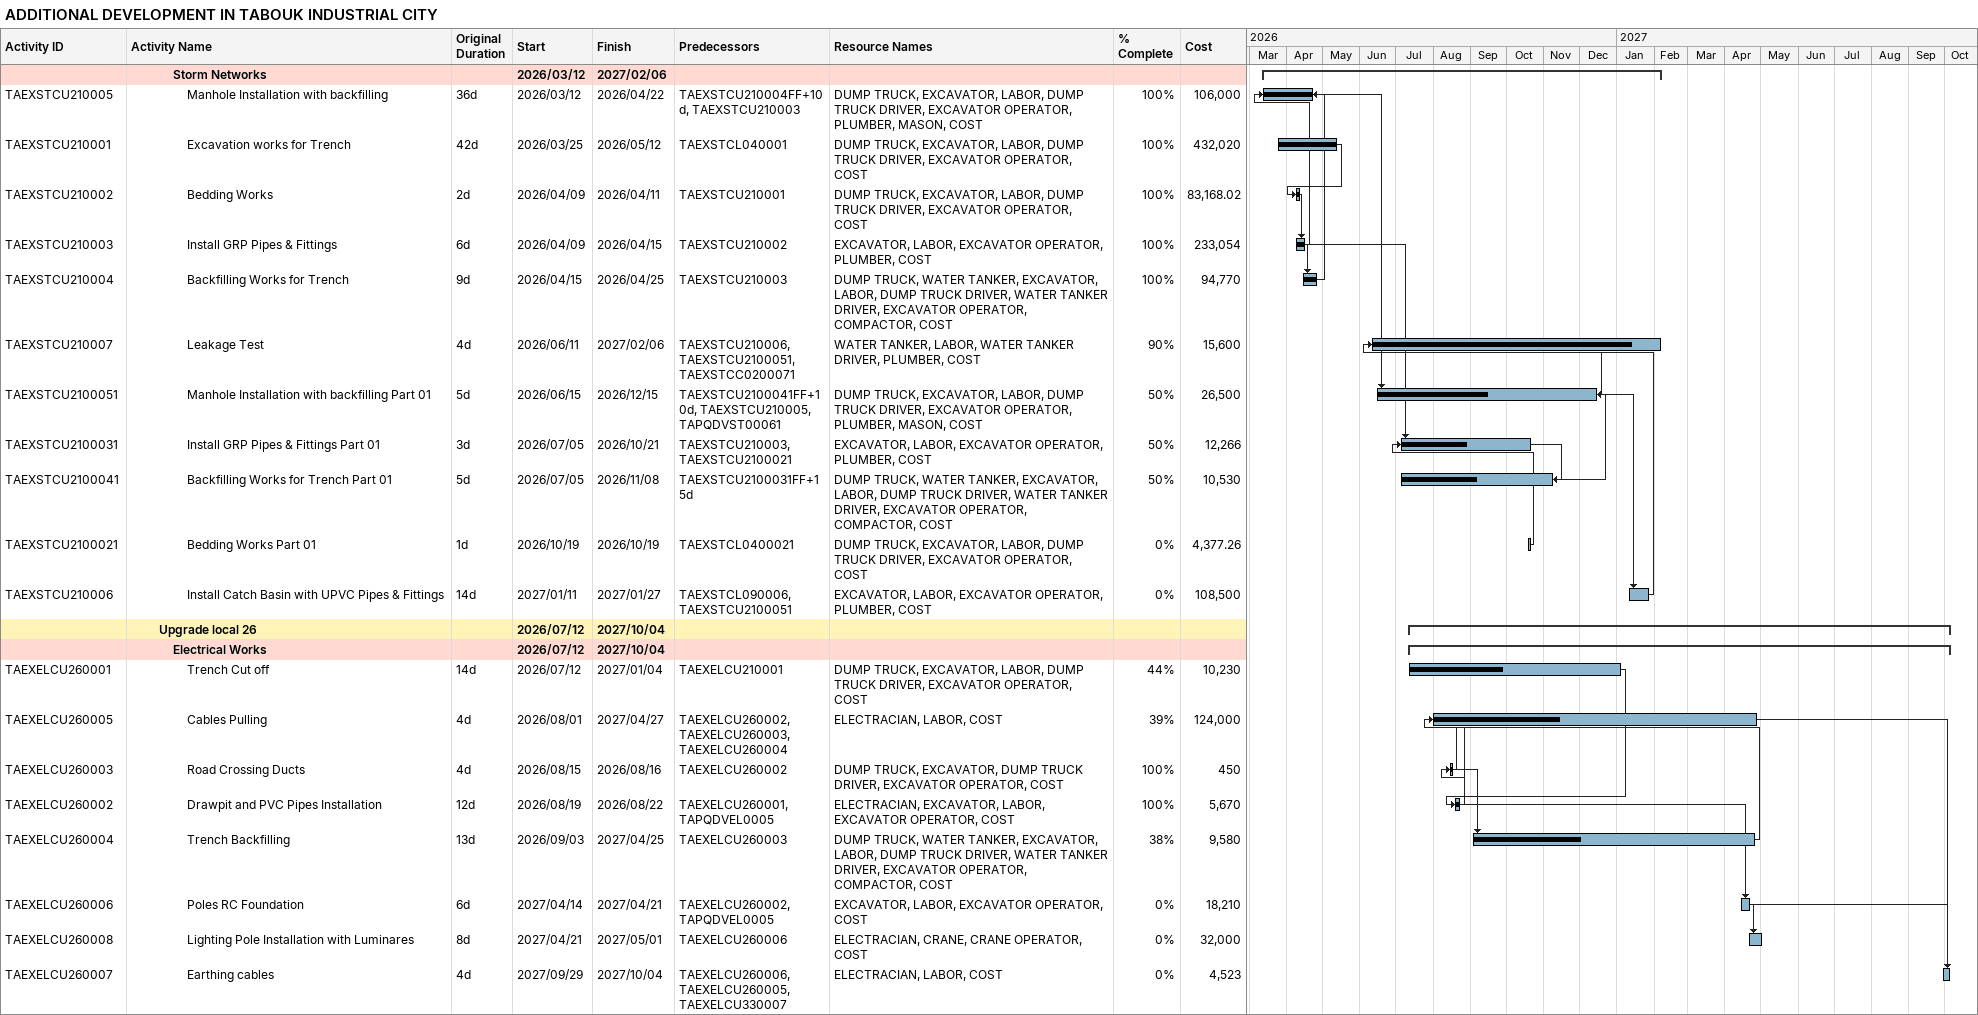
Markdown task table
ADDITIONAL DEVELOPMENT IN TABOUK INDUSTRIAL CITY

| ID | Level | Task | Original duration | Start | Finish | Predecessors | Resources | % complete | Cost |
|---|---|---|---|---|---|---|---|---|---|
|  | 4 | **Storm Networks** |  | 2026-03-12 | 2027-02-06 |  |  |  |  |
| TAEXSTCU210005 | 5 | Manhole Installation with backfilling | 36d | 2026-03-12 | 2026-04-22 | TAEXSTCU210004FF+10d, TAEXSTCU210003 | DUMP TRUCK, EXCAVATOR, LABOR, DUMP TRUCK DRIVER, EXCAVATOR OPERATOR, PLUMBER, MASON, COST | 100 | 106000 |
| TAEXSTCU210001 | 5 | Excavation works for Trench | 42d | 2026-03-25 | 2026-05-12 | TAEXSTCL040001 | DUMP TRUCK, EXCAVATOR, LABOR, DUMP TRUCK DRIVER, EXCAVATOR OPERATOR, COST | 100 | 432020 |
| TAEXSTCU210002 | 5 | Bedding Works | 2d | 2026-04-09 | 2026-04-11 | TAEXSTCU210001 | DUMP TRUCK, EXCAVATOR, LABOR, DUMP TRUCK DRIVER, EXCAVATOR OPERATOR, COST | 100 | 83168.02 |
| TAEXSTCU210003 | 5 | Install GRP Pipes & Fittings | 6d | 2026-04-09 | 2026-04-15 | TAEXSTCU210002 | EXCAVATOR, LABOR, EXCAVATOR OPERATOR, PLUMBER, COST | 100 | 233054 |
| TAEXSTCU210004 | 5 | Backfilling Works for Trench | 9d | 2026-04-15 | 2026-04-25 | TAEXSTCU210003 | DUMP TRUCK, WATER TANKER, EXCAVATOR, LABOR, DUMP TRUCK DRIVER, WATER TANKER DRIVER, EXCAVATOR OPERATOR, COMPACTOR, COST | 100 | 94770 |
| TAEXSTCU210007 | 5 | Leakage Test | 4d | 2026-06-11 | 2027-02-06 | TAEXSTCU210006, TAEXSTCU2100051, TAEXSTCC0200071 | WATER TANKER, LABOR, WATER TANKER DRIVER, PLUMBER, COST | 90 | 15600 |
| TAEXSTCU2100051 | 5 | Manhole Installation with backfilling Part 01 | 5d | 2026-06-15 | 2026-12-15 | TAEXSTCU2100041FF+10d, TAEXSTCU210005, TAPQDVST00061 | DUMP TRUCK, EXCAVATOR, LABOR, DUMP TRUCK DRIVER, EXCAVATOR OPERATOR, PLUMBER, MASON, COST | 50 | 26500 |
| TAEXSTCU2100031 | 5 | Install GRP Pipes & Fittings Part 01 | 3d | 2026-07-05 | 2026-10-21 | TAEXSTCU210003, TAEXSTCU2100021 | EXCAVATOR, LABOR, EXCAVATOR OPERATOR, PLUMBER, COST | 50 | 12266 |
| TAEXSTCU2100041 | 5 | Backfilling Works for Trench Part 01 | 5d | 2026-07-05 | 2026-11-08 | TAEXSTCU2100031FF+15d | DUMP TRUCK, WATER TANKER, EXCAVATOR, LABOR, DUMP TRUCK DRIVER, WATER TANKER DRIVER, EXCAVATOR OPERATOR, COMPACTOR, COST | 50 | 10530 |
| TAEXSTCU2100021 | 5 | Bedding Works Part 01 | 1d | 2026-10-19 | 2026-10-19 | TAEXSTCL0400021 | DUMP TRUCK, EXCAVATOR, LABOR, DUMP TRUCK DRIVER, EXCAVATOR OPERATOR, COST | 0 | 4377.26 |
| TAEXSTCU210006 | 5 | Install Catch Basin with UPVC Pipes & Fittings | 14d | 2027-01-11 | 2027-01-27 | TAEXSTCL090006, TAEXSTCU2100051 | EXCAVATOR, LABOR, EXCAVATOR OPERATOR, PLUMBER, COST | 0 | 108500 |
|  | 3 | **Upgrade local 26** |  | 2026-07-12 | 2027-10-04 |  |  |  |  |
|  | 4 | **Electrical Works** |  | 2026-07-12 | 2027-10-04 |  |  |  |  |
| TAEXELCU260001 | 5 | Trench Cut off | 14d | 2026-07-12 | 2027-01-04 | TAEXELCU210001 | DUMP TRUCK, EXCAVATOR, LABOR, DUMP TRUCK DRIVER, EXCAVATOR OPERATOR, COST | 44 | 10230 |
| TAEXELCU260005 | 5 | Cables Pulling | 4d | 2026-08-01 | 2027-04-27 | TAEXELCU260002, TAEXELCU260003, TAEXELCU260004 | ELECTRACIAN, LABOR, COST | 39 | 124000 |
| TAEXELCU260003 | 5 | Road Crossing Ducts | 4d | 2026-08-15 | 2026-08-16 | TAEXELCU260002 | DUMP TRUCK, EXCAVATOR, DUMP TRUCK DRIVER, EXCAVATOR OPERATOR, COST | 100 | 450 |
| TAEXELCU260002 | 5 | Drawpit and PVC Pipes Installation | 12d | 2026-08-19 | 2026-08-22 | TAEXELCU260001, TAPQDVEL0005 | ELECTRACIAN, EXCAVATOR, LABOR, EXCAVATOR OPERATOR, COST | 100 | 5670 |
| TAEXELCU260004 | 5 | Trench Backfilling | 13d | 2026-09-03 | 2027-04-25 | TAEXELCU260003 | DUMP TRUCK, WATER TANKER, EXCAVATOR, LABOR, DUMP TRUCK DRIVER, WATER TANKER DRIVER, EXCAVATOR OPERATOR, COMPACTOR, COST | 38 | 9580 |
| TAEXELCU260006 | 5 | Poles RC Foundation | 6d | 2027-04-14 | 2027-04-21 | TAEXELCU260002, TAPQDVEL0005 | EXCAVATOR, LABOR, EXCAVATOR OPERATOR, COST | 0 | 18210 |
| TAEXELCU260008 | 5 | Lighting Pole Installation with Luminares | 8d | 2027-04-21 | 2027-05-01 | TAEXELCU260006 | ELECTRACIAN, CRANE, CRANE OPERATOR, COST | 0 | 32000 |
| TAEXELCU260007 | 5 | Earthing cables | 4d | 2027-09-29 | 2027-10-04 | TAEXELCU260006, TAEXELCU260005, TAEXELCU330007 | ELECTRACIAN, LABOR, COST | 0 | 4523 |
